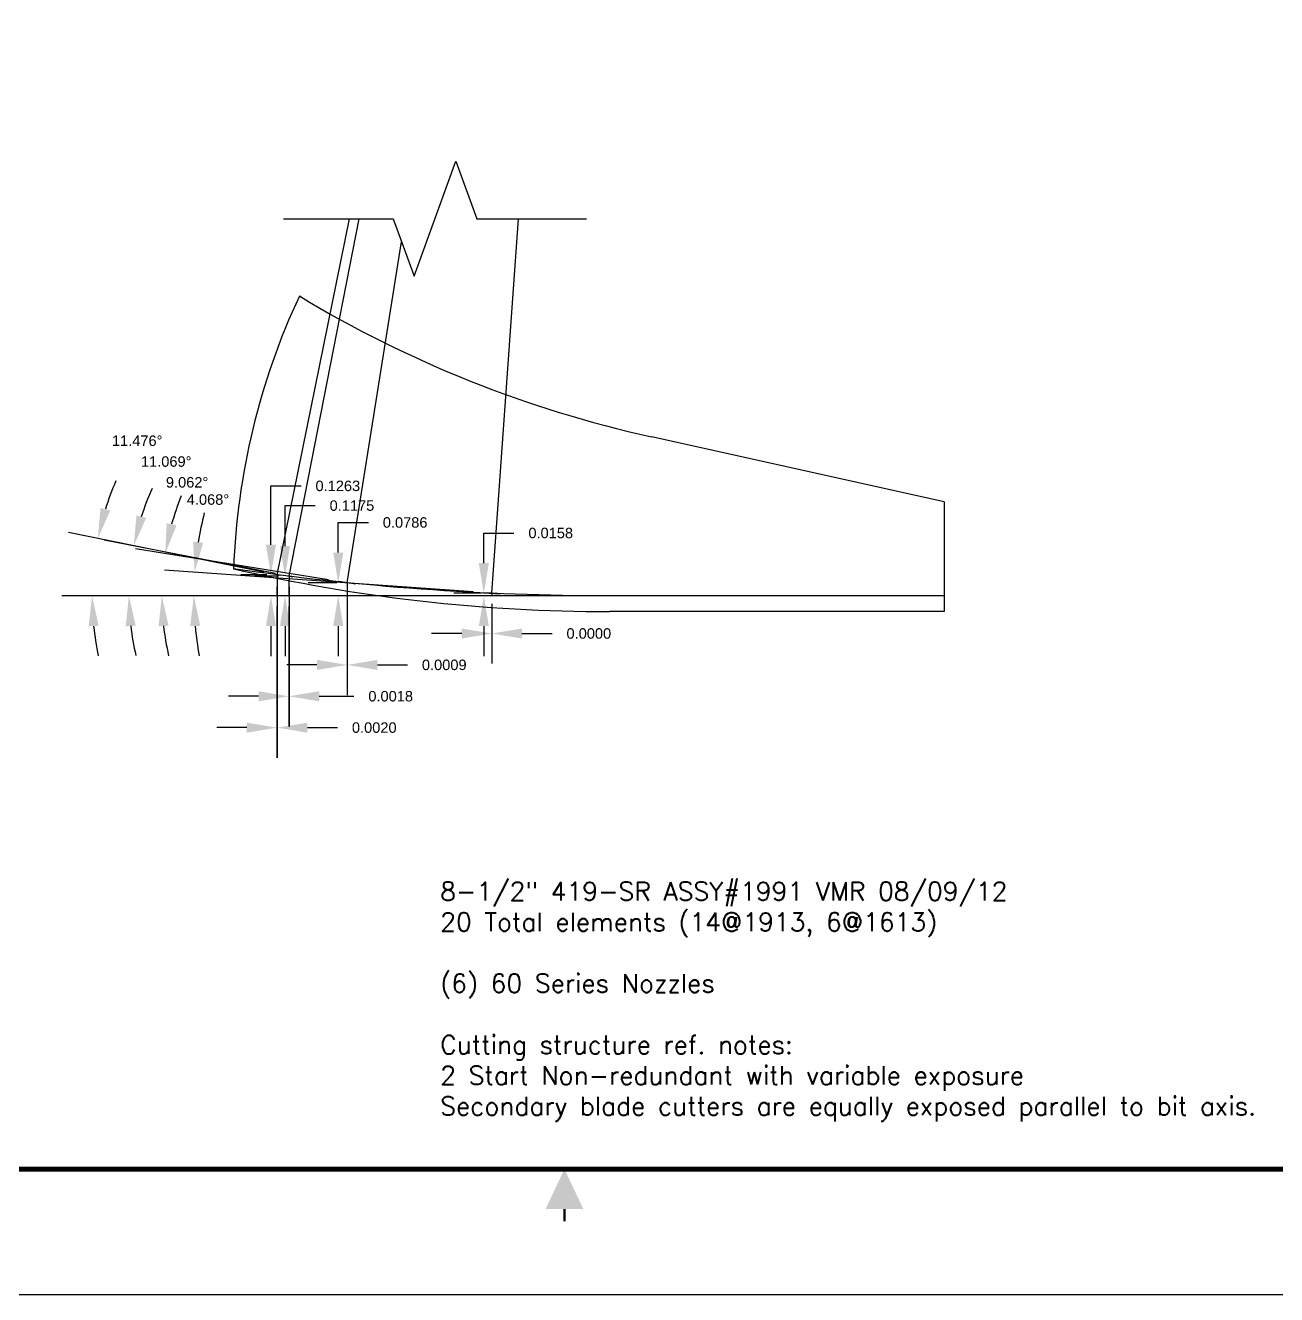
# Model space of a CAD drawing. Header units: inches. Extents: x 0 to 44, y 0 to 27.6.
# Drawn here: x 29.78 to 37.26, y 0 to 7.59 of the extents above; entities that cross this region are included whole.
import ezdxf
from ezdxf.enums import TextEntityAlignment as Align
from ezdxf.lldxf.tags import DXFTag

# ---------------------------------------------------------------- set-up
doc = ezdxf.new("R2010")
doc.units = ezdxf.units.IN
doc.header["$LTSCALE"] = 0.5
doc.header["$MEASUREMENT"] = 0
doc.header["$PDMODE"] = 35
doc.layers.get('Defpoints').update_dxf_attribs({"color": 1})
for name, color, linetype in [('CLine', 5, 'CENTER2'), ('Dimensions', 4, 'Continuous'), ('Title Block', 7, 'Continuous')]:
    doc.layers.add(name, color=color, linetype=linetype)
doc.styles.add('RomanS', font='romans')
doc.styles.get("Standard").update_dxf_attribs({"font": 'arial.ttf'})
tags = doc.linetypes.add('CENTER2', pattern=[1.125, 0.75, -0.125, 0.125, -0.125]).pattern_tags.tags
tags[10:11] = [DXFTag(74, 4), DXFTag(75, 0), DXFTag(340, '0'), DXFTag(46, 0.0), DXFTag(50, 0.0), DXFTag(44, 0.0), DXFTag(45, 0.0)]
tags[8:9] = [DXFTag(74, 4), DXFTag(75, 0), DXFTag(340, '0'), DXFTag(46, 0.0), DXFTag(50, 0.0), DXFTag(44, 0.0), DXFTag(45, 0.0)]
tags[6:7] = [DXFTag(74, 4), DXFTag(75, 0), DXFTag(340, '0'), DXFTag(46, 0.0), DXFTag(50, 0.0), DXFTag(44, 0.0), DXFTag(45, 0.0)]
tags[4:5] = [DXFTag(74, 4), DXFTag(75, 0), DXFTag(340, '0'), DXFTag(46, 0.0), DXFTag(50, 0.0), DXFTag(44, 0.0), DXFTag(45, 0.0)]
doc.dimstyles.get("Standard").update_dxf_attribs({"dimtxt": 0.0625, "dimasz": 0.18, "dimexe": 0.18, "dimexo": 0.0625, "dimgap": 0.09, "dimtad": 0, "dimtih": 1, "dimtoh": 1, "dimdec": 4, "dimzin": 0, "dimdsep": 46, "dimtxsty": 'Standard', "dimcen": 0.09, "dimadec": 3, "dimazin": 0, "dimtfac": 1, "dimtdec": 4, "dimtofl": 0, "dimtmove": 0, "dimatfit": 3, "dimfxl": 1, "dimtolj": 1, "dimtzin": 0, "dimarcsym": 0})

# ---------------------------------------------------------------- blocks, each defined once
blk = doc.blocks.new('*D64')
at = {"layer": 'Defpoints', "color": 0, "transparency": 16777216}
for p in [(30.6915, 4.1756), (30.7859, 4.223), (32.5162, 4.195), (32.616, 4.1879), (33.2695, 4.1756)]:
    blk.add_point(p, dxfattribs=at)
at = {"layer": 'Dimensions', "color": 0, "lineweight": -2, "transparency": 16777216}
blk.add_line((32.4539, 4.1994), (30.6109, 4.3305), dxfattribs=at)
for start, end in [(165.63042, 170.78137), (185.15095, 190.3019)]:
    blk.add_arc((32.7882, 4.1756), 2.0029, start, end, dxfattribs=at)
at = {"layer": 'Dimensions', "color": 0, "transparency": 16777216}
for points in [[(30.841, 4.493), (30.7814, 4.5), (30.7904, 4.3177)], [(30.7635, 3.9945), (30.8234, 3.9972), (30.7854, 4.1756)]]:
    blk.add_solid(points, dxfattribs=at)
at = {"layer": 'Dimensions', "color": 0, "transparency": 16777216, "insert": (30.8698, 4.7512), "char_height": 0.0625, "attachment_point": 5}
blk.add_mtext('\\A1;4.068°', dxfattribs=at)
blk = doc.blocks.new('*D65')
at = {"layer": 'Defpoints', "color": 0, "transparency": 16777216}
for p in [(30.5965, 4.26), (31.6526, 4.2621), (30.6915, 4.1756), (31.7513, 4.2464), (33.2695, 4.1756)]:
    blk.add_point(p, dxfattribs=at)
at = {"layer": 'Dimensions', "color": 0, "lineweight": -2, "transparency": 16777216}
for p, q in [((31.5908, 4.272), (30.4365, 4.4561)), ((30.629, 4.1756), (30.4143, 4.1756))]:
    blk.add_line(p, q, dxfattribs=at)
for start, end in [(158.04295, 164.49024), (186.44729, 192.89459)]:
    blk.add_arc((32.1948, 4.1756), 1.6005, start, end, dxfattribs=at)
at = {"layer": 'Dimensions', "color": 0, "transparency": 16777216}
for points in [[(30.6819, 4.5972), (30.6233, 4.61), (30.6143, 4.4277)], [(30.5745, 3.9942), (30.6344, 3.9976), (30.5943, 4.1756)]]:
    blk.add_solid(points, dxfattribs=at)
at = {"layer": 'Dimensions', "color": 0, "transparency": 16777216, "insert": (30.7451, 4.8539), "char_height": 0.0625, "attachment_point": 5}
blk.add_mtext('\\A1;9.062°', dxfattribs=at)
blk = doc.blocks.new('*D66')
at = {"layer": 'Defpoints', "color": 0, "transparency": 16777216}
for p in [(32.5182, 4.1914), (32.5661, 4.1914), (32.5661, 4.1756)]:
    blk.add_point(p, dxfattribs=at)
at = {"layer": 'Dimensions', "color": 0, "lineweight": -2, "transparency": 16777216}
for p, q in [((32.5182, 4.3714), (32.5182, 4.5514)), ((32.5182, 4.5514), (32.6982, 4.5514)), ((32.5036, 4.1914), (32.3382, 4.1914)), ((32.5036, 4.1756), (32.3382, 4.1756)), ((32.5182, 3.9956), (32.5182, 3.8156))]:
    blk.add_line(p, q, dxfattribs=at)
at = {"layer": 'Dimensions', "color": 0, "transparency": 16777216}
for points in [[(32.4882, 4.3714), (32.5482, 4.3714), (32.5182, 4.1914)], [(32.4882, 3.9956), (32.5482, 3.9956), (32.5182, 4.1756)]]:
    blk.add_solid(points, dxfattribs=at)
at = {"layer": 'Dimensions', "color": 0, "transparency": 16777216, "insert": (32.918, 4.5514), "char_height": 0.0625, "attachment_point": 5}
blk.add_mtext('\\A1;0.0158', dxfattribs=at)
blk = doc.blocks.new('*D67')
at = {"layer": 'Defpoints', "color": 0, "transparency": 16777216}
for p in [(32.5661, 4.1914), (32.5661, 4.1756), (32.5661, 3.9508)]:
    blk.add_point(p, dxfattribs=at)
at = {"layer": 'Dimensions', "color": 0, "lineweight": -2, "transparency": 16777216}
for p, q in [((32.5661, 4.1289), (32.5661, 3.7708)), ((32.5661, 4.1131), (32.5661, 3.7708)), ((32.3861, 3.9508), (32.2061, 3.9508)), ((32.7461, 3.9508), (32.9261, 3.9508))]:
    blk.add_line(p, q, dxfattribs=at)
at = {"layer": 'Dimensions', "color": 0, "transparency": 16777216}
for points in [[(32.3861, 3.9808), (32.3861, 3.9208), (32.5661, 3.9508)], [(32.7461, 3.9808), (32.7461, 3.9208), (32.5661, 3.9508)]]:
    blk.add_solid(points, dxfattribs=at)
at = {"layer": 'Dimensions', "color": 0, "transparency": 16777216, "insert": (33.1457, 3.9508), "char_height": 0.0625, "attachment_point": 5}
blk.add_mtext('\\A1;0.0000', dxfattribs=at)
blk = doc.blocks.new('*D68')
at = {"layer": 'Defpoints', "color": 0, "transparency": 16777216}
for p in [(31.6483, 4.2542), (31.7019, 4.2542), (31.7011, 4.1756)]:
    blk.add_point(p, dxfattribs=at)
at = {"layer": 'Dimensions', "color": 0, "lineweight": -2, "transparency": 16777216}
for p, q in [((31.6483, 4.4342), (31.6483, 4.6142)), ((31.6483, 4.6142), (31.8283, 4.6142)), ((31.6394, 4.2542), (31.4683, 4.2542)), ((31.6386, 4.1756), (31.4683, 4.1756)), ((31.6483, 3.9956), (31.6483, 3.8156))]:
    blk.add_line(p, q, dxfattribs=at)
at = {"layer": 'Dimensions', "color": 0, "transparency": 16777216}
for points in [[(31.6183, 4.4342), (31.6783, 4.4342), (31.6483, 4.2542)], [(31.6183, 3.9956), (31.6783, 3.9956), (31.6483, 4.1756)]]:
    blk.add_solid(points, dxfattribs=at)
at = {"layer": 'Dimensions', "color": 0, "transparency": 16777216, "insert": (32.048, 4.6142), "char_height": 0.0625, "attachment_point": 5}
blk.add_mtext('\\A1;0.0786', dxfattribs=at)
blk = doc.blocks.new('*D69')
at = {"layer": 'Defpoints', "color": 0, "transparency": 16777216}
for p in [(31.7019, 4.2542), (31.7011, 4.1756), (31.7019, 3.7633)]:
    blk.add_point(p, dxfattribs=at)
at = {"layer": 'Dimensions', "color": 0, "lineweight": -2, "transparency": 16777216}
for p, q in [((31.7019, 4.1917), (31.7019, 3.5833)), ((31.7011, 4.1131), (31.7011, 3.5833)), ((31.5211, 3.7633), (31.3411, 3.7633)), ((31.8819, 3.7633), (32.0619, 3.7633))]:
    blk.add_line(p, q, dxfattribs=at)
at = {"layer": 'Dimensions', "color": 0, "transparency": 16777216}
for points in [[(31.5211, 3.7933), (31.5211, 3.7333), (31.7011, 3.7633)], [(31.8819, 3.7933), (31.8819, 3.7333), (31.7019, 3.7633)]]:
    blk.add_solid(points, dxfattribs=at)
at = {"layer": 'Dimensions', "color": 0, "transparency": 16777216, "insert": (32.2817, 3.7633), "char_height": 0.0625, "attachment_point": 5}
blk.add_mtext('\\A1;0.0009', dxfattribs=at)
blk = doc.blocks.new('*D95')
at = {"layer": 'Defpoints', "color": 0, "transparency": 16777216}
for p in [(31.284, 4.3019), (31.282, 4.1756), (31.284, 3.3883)]:
    blk.add_point(p, dxfattribs=at)
at = {"layer": 'Dimensions', "color": 0, "lineweight": -2, "transparency": 16777216}
for p, q in [((31.284, 4.2394), (31.284, 3.2083)), ((31.282, 4.1131), (31.282, 3.2083)), ((31.102, 3.3883), (30.922, 3.3883)), ((31.464, 3.3883), (31.644, 3.3883))]:
    blk.add_line(p, q, dxfattribs=at)
at = {"layer": 'Dimensions', "color": 0, "transparency": 16777216}
for points in [[(31.102, 3.4183), (31.102, 3.3583), (31.282, 3.3883)], [(31.464, 3.4183), (31.464, 3.3583), (31.284, 3.3883)]]:
    blk.add_solid(points, dxfattribs=at)
at = {"layer": 'Dimensions', "color": 0, "transparency": 16777216, "insert": (31.8636, 3.3883), "char_height": 0.0625, "attachment_point": 5}
blk.add_mtext('\\A1;0.0020', dxfattribs=at)
blk = doc.blocks.new('*D96')
at = {"layer": 'Defpoints', "color": 0, "transparency": 16777216}
for p in [(30.1812, 4.291), (31.2644, 4.3059), (31.3036, 4.298), (33.2695, 4.1756), (35.2695, 4.1756)]:
    blk.add_point(p, dxfattribs=at)
at = {"layer": 'Dimensions', "color": 0, "lineweight": -2, "transparency": 16777216}
for p, q in [((31.2031, 4.3184), (30.0355, 4.5554)), ((31.8437, 4.1756), (29.9973, 4.1756))]:
    blk.add_line(p, q, dxfattribs=at)
for start, end in [(156.58794, 162.556), (185.96806, 191.93611)]:
    blk.add_arc((31.9062, 4.1756), 1.7289, start, end, dxfattribs=at)
at = {"layer": 'Dimensions', "color": 0, "transparency": 16777216}
for points in [[(30.2859, 4.6864), (30.2278, 4.7014), (30.2119, 4.5196)], [(30.1567, 3.9943), (30.2166, 3.9974), (30.1773, 4.1756)]]:
    blk.add_solid(points, dxfattribs=at)
at = {"layer": 'Dimensions', "color": 0, "transparency": 16777216, "insert": (30.4469, 5.1027), "char_height": 0.0625, "attachment_point": 5}
blk.add_mtext('\\A1;11.476°', dxfattribs=at)
blk = doc.blocks.new('*D97')
at = {"layer": 'Defpoints', "color": 0, "transparency": 16777216}
for p in [(31.2461, 4.3019), (31.284, 4.3019), (31.282, 4.1756)]:
    blk.add_point(p, dxfattribs=at)
at = {"layer": 'Dimensions', "color": 0, "lineweight": -2, "transparency": 16777216}
for p, q in [((31.2461, 4.4819), (31.2461, 4.8329)), ((31.2461, 4.8329), (31.4261, 4.8329)), ((31.2215, 4.3019), (31.0661, 4.3019)), ((31.2195, 4.1756), (31.0661, 4.1756)), ((31.2461, 3.9956), (31.2461, 3.8156))]:
    blk.add_line(p, q, dxfattribs=at)
at = {"layer": 'Dimensions', "color": 0, "transparency": 16777216}
for points in [[(31.2161, 4.4819), (31.2761, 4.4819), (31.2461, 4.3019)], [(31.2161, 3.9956), (31.2761, 3.9956), (31.2461, 4.1756)]]:
    blk.add_solid(points, dxfattribs=at)
at = {"layer": 'Dimensions', "color": 0, "transparency": 16777216, "insert": (31.6459, 4.8329), "char_height": 0.0625, "attachment_point": 5}
blk.add_mtext('\\A1;0.1263', dxfattribs=at)
blk = doc.blocks.new('*D98')
at = {"layer": 'Defpoints', "color": 0, "transparency": 16777216}
for p in [(31.3303, 4.2931), (31.3545, 4.2931), (31.3528, 4.1756)]:
    blk.add_point(p, dxfattribs=at)
at = {"layer": 'Dimensions', "color": 0, "lineweight": -2, "transparency": 16777216}
for p, q in [((31.3303, 4.4731), (31.3303, 4.7151)), ((31.3303, 4.7151), (31.5103, 4.7151)), ((31.292, 4.2931), (31.1503, 4.2931)), ((31.2903, 4.1756), (31.1503, 4.1756)), ((31.3303, 3.9956), (31.3303, 3.8156))]:
    blk.add_line(p, q, dxfattribs=at)
at = {"layer": 'Dimensions', "color": 0, "transparency": 16777216}
for points in [[(31.3003, 4.4731), (31.3603, 4.4731), (31.3303, 4.2931)], [(31.3003, 3.9956), (31.3603, 3.9956), (31.3303, 4.1756)]]:
    blk.add_solid(points, dxfattribs=at)
at = {"layer": 'Dimensions', "color": 0, "transparency": 16777216, "insert": (31.7302, 4.7151), "char_height": 0.0625, "attachment_point": 5}
blk.add_mtext('\\A1;0.1175', dxfattribs=at)
blk = doc.blocks.new('*D99')
at = {"layer": 'Defpoints', "color": 0, "transparency": 16777216}
for p in [(31.3545, 4.2931), (31.3528, 4.1756), (31.3545, 3.5758)]:
    blk.add_point(p, dxfattribs=at)
at = {"layer": 'Dimensions', "color": 0, "lineweight": -2, "transparency": 16777216}
for p, q in [((31.3545, 4.2306), (31.3545, 3.3958)), ((31.3528, 4.1131), (31.3528, 3.3958)), ((31.1728, 3.5758), (30.9928, 3.5758)), ((31.5345, 3.5758), (31.7419, 3.5758))]:
    blk.add_line(p, q, dxfattribs=at)
at = {"layer": 'Dimensions', "color": 0, "transparency": 16777216}
for points in [[(31.1728, 3.6058), (31.1728, 3.5458), (31.3528, 3.5758)], [(31.5345, 3.6058), (31.5345, 3.5458), (31.3545, 3.5758)]]:
    blk.add_solid(points, dxfattribs=at)
at = {"layer": 'Dimensions', "color": 0, "transparency": 16777216, "insert": (31.9617, 3.5758), "char_height": 0.0625, "attachment_point": 5}
blk.add_mtext('\\A1;0.0018', dxfattribs=at)
blk = doc.blocks.new('*D100')
at = {"layer": 'Defpoints', "color": 0, "transparency": 16777216}
for p in [(30.4009, 4.2759), (31.3349, 4.2969), (31.3742, 4.2893), (33.2695, 4.1756), (35.2695, 4.1756)]:
    blk.add_point(p, dxfattribs=at)
at = {"layer": 'Dimensions', "color": 0, "lineweight": -2, "transparency": 16777216}
for p, q in [((31.2736, 4.3089), (30.25, 4.5092)), ((31.8925, 4.1756), (30.2176, 4.1756))]:
    blk.add_line(p, q, dxfattribs=at)
for start, end in [(155.67936, 162.30536), (186.626, 193.252)]:
    blk.add_arc((31.955, 4.1756), 1.5573, start, end, dxfattribs=at)
at = {"layer": 'Dimensions', "color": 0, "transparency": 16777216}
for points in [[(30.5004, 4.6415), (30.4423, 4.6564), (30.4266, 4.4746)], [(30.3781, 3.9942), (30.438, 3.9977), (30.3976, 4.1756)]]:
    blk.add_solid(points, dxfattribs=at)
at = {"layer": 'Dimensions', "color": 0, "transparency": 16777216, "insert": (30.6204, 4.9783), "char_height": 0.0625, "attachment_point": 5}
blk.add_mtext('\\A1;11.069°', dxfattribs=at)
blk = doc.blocks.new('COT_cblock')
at = {"layer": 'Title Block', "color": 8}
blk.add_lwpolyline([(0, 0), (22, 0), (22, 17), (0, 17)], close=True, dxfattribs=at)
at = {"layer": 'Title Block', "const_width": 0.03}
blk.add_lwpolyline([(21.38, 16.25), (0.62, 16.25), (0.62, 0.75), (21.38, 0.75)], close=True, dxfattribs=at)
at = {"layer": 'Title Block', "const_width": 0.015}
blk.add_lwpolyline([(11, 0.4375), (11, 0.5125)], dxfattribs=at)
at = {"layer": 'Title Block'}
blk.add_solid([(10.8875, 0.5125), (11.1125, 0.5125), (11, 0.75)], dxfattribs=at)
at = {"layer": 'Title Block', "color": 1, "style": 'RomanS', "flags": 8}
for tag, p in [('FNAME', (0.37, 3.75)), ('REVDATE', (0.37, 2.25)), ('USER', (0.37, 0.75))]:
    blk.add_attdef(tag, text='', height=0.047, rotation=90, dxfattribs=at).set_placement(p, align=Align.BOTTOM_LEFT)
at = {"layer": 'Title Block', "color": 3, "style": 'RomanS', "flags": 8}
for tag, height, p in [('DRAWN', 0.11, (16.9503, 1.9844)), ('TITL1', 0.125, (19.587, 1.6835)), ('TITL2', 0.094, (19.587, 1.5143)), ('TITL3', 0.094, (19.587, 1.3739))]:
    blk.add_attdef(tag, text='', height=height, dxfattribs=at).set_placement(p, align=Align.MIDDLE_CENTER)
for tag, p in [('DDATE', (16.6059, 1.6718)), ('CHECK', (16.6059, 1.406)), ('MATRL', (16.6059, 1.1487)), ('PDATE', (16.6059, 0.8829)), ('SCALE', (18.1459, 0.8555)), ('SHEET', (20.2553, 0.8555))]:
    blk.add_attdef(tag, text='', height=0.094, dxfattribs=at).set_placement(p, align=Align.MIDDLE_LEFT)
for tag, p in [('FSCM#', (18.5872, 1.1213)), ('DWG#', (20.0595, 1.1213)), ('REV#', (21.2197, 1.1213))]:
    blk.add_attdef(tag, text='', height=0.094, dxfattribs=at).set_placement(p, align=Align.TOP_CENTER)

msp = doc.modelspace()

# ---------------------------------------------------------------- linework, layer by layer
for p, q in [((31.28399, 4.30195), (31.71598, 6.42977)), ((31.35455, 4.29309), (31.77253, 6.42977)), ((32.56612, 4.19143), (32.7253, 6.42977)), ((31.70194, 4.25425), (32.0268, 6.29095)), ((35.26947, 4.73813), (33.51947, 5.1261)), ((35.26947, 4.73813), (35.26947, 4.08188)), ((31.30359, 4.29797), (31.26439, 4.30592)), ((31.33492, 4.29693), (31.37418, 4.28926)), ((33.26947, 4.17563), (30.69147, 4.17563)), ((35.26947, 4.08188), (33.26947, 4.08188))]:
    msp.add_line(p, q)
at = {"color": 1}
msp.add_line((35.26947, 4.17563), (33.26947, 4.17563), dxfattribs=at)
at = {"flags": 128}
msp.add_lwpolyline([(31.32071, 6.42977), (31.97627, 6.42977), (32.10127, 6.08634), (32.35127, 6.77321), (32.47627, 6.42977), (33.13183, 6.42977)], dxfattribs=at)
at = {"color": 1}
msp.add_lwpolyline([(33.26947, 4.17563, -0.0359917), (31.02256, 4.33758, -2.203529)], format="xyb", dxfattribs=at)
for centre, radius, start, end in [((35.26947, 4.17563), 4.25, 155.055305, 177.816164), ((35.03455, 11.96017), 7, 238.872428, 257.5), ((33.26947, 14.08188), 10, 257.015272, 270), ((35.26947, 4.17563), 3.98748, 178.184741, 180), ((35.26947, 4.17563), 3.91668, 178.281459, 180)]:
    msp.add_arc(centre, radius, start, end)
at = {"layer": 'Dimensions'}
for p, q in [((31.75132, 4.24637), (31.65256, 4.26212)), ((32.51625, 4.19498), (32.61599, 4.18788))]:
    msp.add_line(p, q, dxfattribs=at)
for radius, start in [(3.5684, 178.737691), (2.70339, 179.66524)]:
    msp.add_arc((35.26947, 4.17563), radius, start, 180, dxfattribs=at)

# ---------------------------------------------------------------- block references
at = {"layer": 'CLine'}
msp.add_blockref('COT_cblock', (22, 0), dxfattribs=at)

# ---------------------------------------------------------------- texts
at = {"layer": 'Title Block', "color": 3, "insert": (32.25753, 2.46549), "char_height": 0.11, "width": 7.2757161, "attachment_point": 1, "style": 'RomanS'}
msp.add_mtext('8-1/2" 419-SR ASSY#1991 VMR 08/09/12\\P20 Total elements (14@1913, 6@1613)\\P\\P(6) 60 Series Nozzles\\P\\PCutting structure ref. notes:\\P2 Start Non-redundant with variable exposure\\PSecondary blade cutters are equally exposed parallel to bit axis.', dxfattribs=at)

# ---------------------------------------------------------------- dimensions: what is measured, and where the dimension line sits
at = {"layer": 'Dimensions'}
for base, line1, line2, picture, middle in [((30.181166, 4.290975), ((35.269469, 4.175635), (33.269469, 4.175635)), ((31.303594, 4.297967), (31.264394, 4.305925)), '*D96', (30.446916, 5.102736)), ((30.400868, 4.2758503), ((35.2694694, 4.1756346), (33.2694694, 4.1756346)), ((31.3349213, 4.2969345), (31.3741772, 4.2892551)), '*D100', (30.6204229, 4.9782978)), ((30.596545, 4.259977), ((33.269469, 4.175635), (30.691465, 4.175635)), ((31.751315, 4.24637), (31.652563, 4.262121)), '*D65', (30.745131, 4.853859)), ((30.7859137, 4.2230278), ((33.2694694, 4.1756346), (30.6914655, 4.1756346)), ((32.5162469, 4.1949763), (32.615995, 4.1878829)), '*D64', (30.8698397, 4.7512168))]:
    dim = msp.add_angular_dim_2l(base=base, line1=line1, line2=line2, dimstyle='Standard', dxfattribs=at)
    dim.commit()
    dim.dimension.update_dxf_attribs({"geometry": picture, "text_midpoint": middle, "dimtype": 162})
for base, p1, p2, picture, middle in [((31.24615, 4.30195), (31.28199, 4.17563), (31.28399, 4.30195), '*D97', (31.64588, 4.83292)), ((31.33026, 4.29309), (31.35279, 4.17563), (31.35455, 4.29309), '*D98', (31.73023, 4.7151))]:
    dim = msp.add_linear_dim(base=base, p1=p1, p2=p2, angle=90, dimstyle='Standard', dxfattribs=at)
    dim.commit()
    dim.dimension.update_dxf_attribs({"geometry": picture, "text_midpoint": middle, "dimtype": 160})
for base, p1, p2, picture, middle in [((31.64833, 4.25425), (31.70107, 4.17563), (31.70194, 4.25425), '*D68', (32.04804, 4.61425)), ((32.5182, 4.19143), (32.56607, 4.17563), (32.56612, 4.19143), '*D66', (32.918, 4.55143))]:
    dim = msp.add_linear_dim(base=base, p1=p1, p2=p2, angle=90, dimstyle='Standard', dxfattribs=at)
    dim.commit()
    dim.dimension.update_dxf_attribs({"geometry": picture, "text_midpoint": middle})
for base, p1, p2, picture, middle in [((31.28399, 3.3883), (31.28199, 4.17563), (31.28399, 4.30195), '*D95', (31.86362, 3.3883)), ((31.35455, 3.5758), (31.35279, 4.17563), (31.35455, 4.29309), '*D99', (31.96167, 3.5758)), ((31.70194, 3.7633), (31.70107, 4.17563), (31.70194, 4.25425), '*D69', (32.28174, 3.7633)), ((32.566121, 3.950804), (32.566075, 4.175635), (32.566121, 4.19143), '*D67', (33.145747, 3.950804))]:
    dim = msp.add_linear_dim(base=base, p1=p1, p2=p2, dimstyle='Standard', dxfattribs=at)
    dim.commit()
    dim.dimension.update_dxf_attribs({"geometry": picture, "text_midpoint": middle, "dimtype": 160})

doc.saveas('drawing.dxf')
